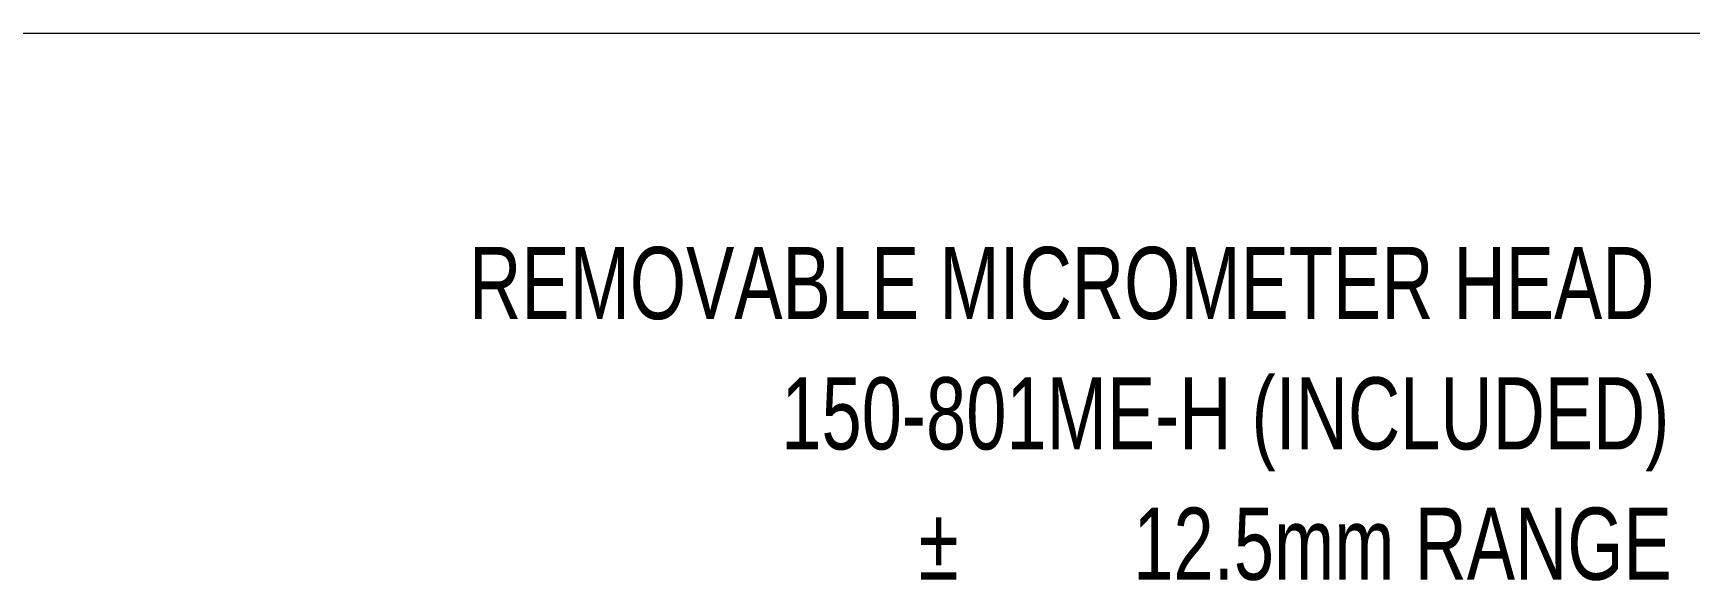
# Model space of a CAD drawing. Header units: millimetres. Extents: x 2 to 278, y 1 to 215.
# Drawn here: x 56.76 to 105.39, y 198.59 to 214.65 of the extents above; entities that cross this region are included whole.
import ezdxf

# ---------------------------------------------------------------- set-up
doc = ezdxf.new("R2010")
doc.units = ezdxf.units.MM
doc.styles.add('SLDTEXTSTYLE0', font='TXT', dxfattribs={"width": 0.75})

msp = doc.modelspace()

# ---------------------------------------------------------------- linework, layer by layer
at = {"color": 7, "linetype": 'Continuous', "lineweight": 18}
msp.add_line((1.579, 214.645), (277.989, 214.645), dxfattribs=at)

# ---------------------------------------------------------------- texts
at = {"color": 8, "linetype": 'Continuous', "lineweight": 0, "attachment_point": 3, "style": 'SLDTEXTSTYLE0'}
for s, insert, char_height in [('REMOVABLE MICROMETER HEAD', (104.355, 208.376), 2.11667), ('150-801ME-H (INCLUDED)', (104.792, 204.554), 2.11667), ('%%p', (83.926, 200.732), 2.1167), ('12.5mm RANGE', (104.862, 200.732), 2.11667)]:
    msp.add_mtext(s, dxfattribs=dict(at, insert=insert, char_height=char_height))

doc.saveas('drawing.dxf')
